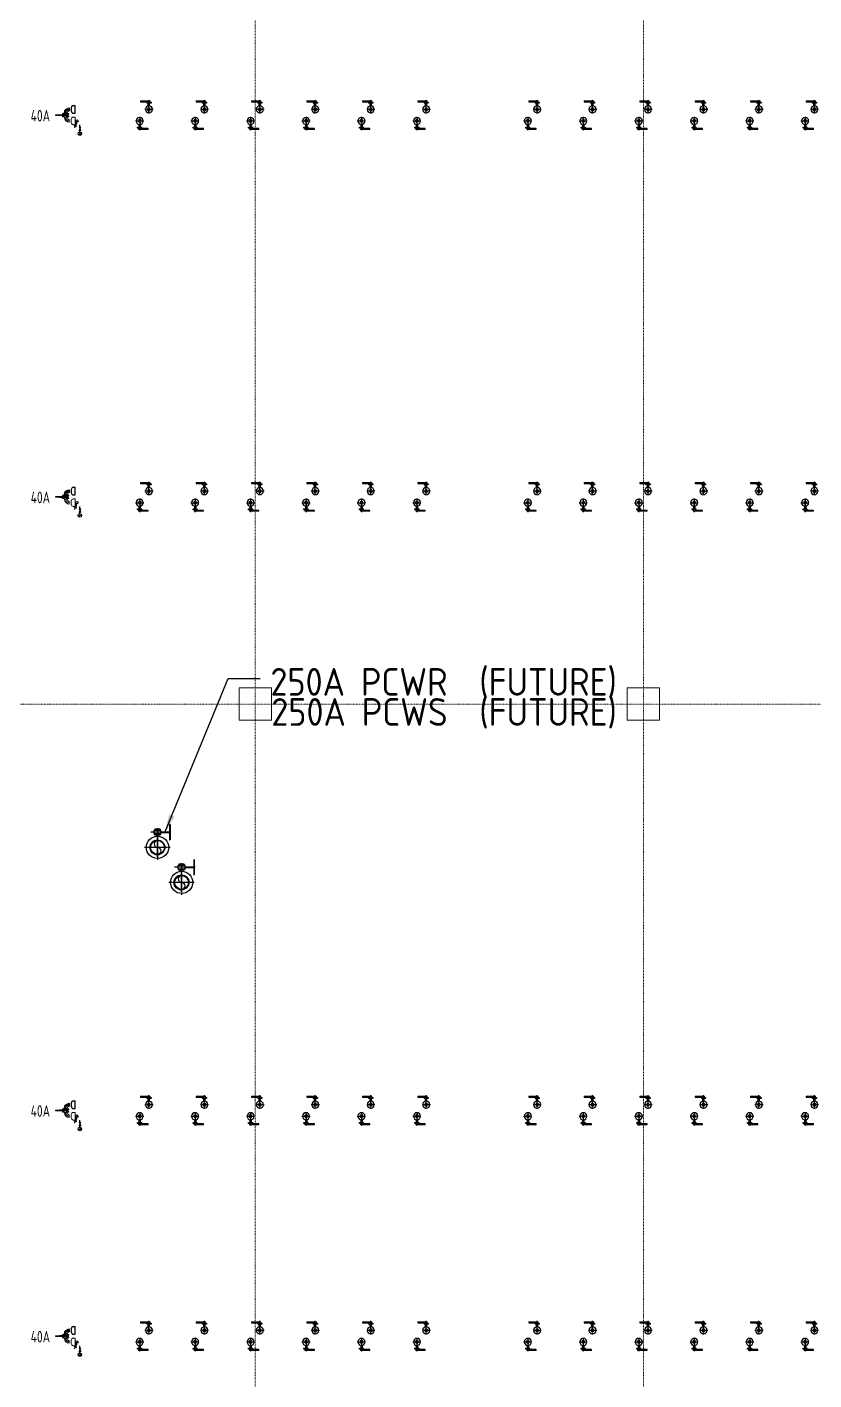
# Model space of a CAD drawing. Extents: x -181672 to 290600, y -29000 to 395522.
# Drawn here: x 21463 to 38491, y 30377 to 59650 of the extents above; entities that cross this region are included whole.
import ezdxf
from ezdxf.enums import TextEntityAlignment as Align

# ---------------------------------------------------------------- set-up
doc = ezdxf.new("R2010")
doc.units = 0
doc.header["$LTSCALE"] = 10
for name, pattern in [('H12PL2$0$JJP_三點線', [0.9, 0.3, -0.15, 0, -0.15, 0, -0.15, 0, -0.15]), ('XFM7P20PCW$0$CENTER', [2, 1.25, -0.25, 0.25, -0.25]), ('XFM7P20PCW-200K$0$CENTER', [2, 1.25, -0.25, 0.25, -0.25])]:
    doc.linetypes.add(name, pattern=pattern)
for name, color, linetype in [('H12PL2$0$S-COL', 252, 'Continuous'), ('H12PL2$0$S-GRID', 252, 'Continuous'), ('XFM7P20PCW$0$M-CWTR-CENT', 252, 'XFM7P20PCW$0$CENTER'), ('XFM7P20PCW$0$M-CWTR-VAVE', 252, 'Continuous'), ('XFM7P20PCW$0$P-PCWR-20.7-P', 252, 'Continuous'), ('XFM7P20PCW$0$PIPE-TEXT-ARROR', 252, 'Continuous'), ('XFM7P20PCW$0$U-PV-TXT', 252, 'Continuous'), ('XFM7P20PCW-200K$0$M-CWTR-CENT', 1, 'XFM7P20PCW-200K$0$CENTER'), ('XFM7P20PCW-200K$0$M-CWTR-VAVE', 3, 'Continuous'), ('XFM7P20PCW-200K$0$M-FM-LINE2', 2, 'Continuous'), ('XFM7P20PCW-200K$0$P-PCWR-20.7-P', 6, 'Continuous'), ('XFM7P20PCW-200K$0$U-PCW-TXT', 3, 'Continuous')]:
    doc.layers.add(name, color=color, linetype=linetype)
doc.layers.add('XFM7P20PCW$0$M-PIPE-PCWS', color=252, linetype='Continuous', lineweight=9)
doc.layers.add('XFM7P20PCW-200K$0$M-PIPE-PCWS', color=3, linetype='Continuous', lineweight=9)
doc.styles.add('XFM7P20PCW$0$aa-txt', font='isocp.shx', dxfattribs={"bigfont": 'chineset'})
doc.styles.add('XFM7P20PCW-200K$0$aa-txt', font='isocp.shx', dxfattribs={"bigfont": 'chineset'})
doc.dimstyles.new('XFM7P20PCW$0$adim-2000', dxfattribs={"dimscale": 2000, "dimtxt": 0.3, "dimasz": 0.25, "dimexe": 0.1, "dimexo": 0.5, "dimgap": 0.15, "dimtad": 0, "dimdec": 4, "dimzin": 0, "dimdsep": 46, "dimtxsty": 'XFM7P20PCW$0$aa-txt', "dimcen": 2.5, "dimclrd": 256, "dimclre": 256, "dimclrt": 256, "dimadec": 0, "dimazin": 0, "dimtfac": 1, "dimtdec": 4, "dimtmove": 0, "dimatfit": 3, "dimfxl": 0.1, "dimtolj": 1, "dimtzin": 0, "dimarcsym": 0})

# ---------------------------------------------------------------- blocks, each defined once
blk = doc.blocks.new('H12PL2')
at = {"layer": 'H12PL2$0$S-COL', "lineweight": 0, "flags": 128}
for points in [[(26050, 44650), (26750, 44650), (26750, 45350), (26050, 45350)], [(34450, 44650), (35150, 44650), (35150, 45350), (34450, 45350)]]:
    blk.add_lwpolyline(points, close=True, dxfattribs=at)
at = {"layer": 'H12PL2$0$S-GRID', "linetype": 'H12PL2$0$JJP_三點線', "lineweight": 0}
for p, q in [((26400, 128250), (26400, -28000)), ((34800, 128250), (34800, -28000)), ((-29000, 45000), (289600, 45000))]:
    blk.add_line(p, q, dxfattribs=at)
blk = doc.blocks.new('XFM7P20PCW$0$A$C1FD53D37')
at = {"layer": 'XFM7P20PCW$0$M-CWTR-CENT'}
for p, q in [((42284, -9038), (41839, -9038)), ((41993, -8949), (41993, -9633)), ((42265, -9367), (41714, -9367))]:
    blk.add_line(p, q, dxfattribs=at)
at = {"layer": 'XFM7P20PCW$0$M-CWTR-VAVE'}
for p, q in [((41917, -9077), (41917, -8999)), ((41920, -8996), (42064, -8996)), ((41935, -8974), (41935, -8993)), ((42047, -8971), (41938, -8971)), ((42050, -8974), (42050, -8993)), ((42067, -9077), (42067, -8999)), ((42067, -9033), (42239, -9033)), ((42067, -9043), (42239, -9043)), ((42239, -9031), (42239, -9046)), ((42239, -9031), (42255, -9031)), ((42239, -9046), (42255, -9046)), ((42255, -8875), (42255, -9201)), ((42263, -8875), (42263, -9201)), ((42067, -9077), (41917, -9077)), ((41920, -9080), (42064, -9080)), ((41935, -9097), (41935, -9083)), ((42047, -9100), (41938, -9100)), ((41978, -9126), (41978, -9103)), ((42007, -9126), (42007, -9103)), ((42050, -9097), (42050, -9083))]:
    blk.add_line(p, q, dxfattribs=at)
for radius in [241, 150]:
    blk.add_circle((41993, -9367), radius, dxfattribs=at)
for centre, radius, start, end in [((41920, -8999), 3.02, 90, 180), ((41932, -8993), 3.02, 270, 0), ((41938, -8974), 3.02, 90, 180), ((42047, -8974), 3.02, 0, 90), ((42053, -8993), 3.02, 180, 270), ((42064, -8999), 3.02, 0, 90), ((42259, -8878), 5, 36.8699, 143.1301), ((41920, -9077), 3.02, 180, 270), ((41993, -9292), 75, 90, 270), ((41932, -9083), 3.02, 0, 90), ((41938, -9097), 3.02, 180, 270), ((41975, -9103), 3, 0, 90), ((41993, -9442), 75, 270, 90), ((42010, -9103), 3, 90, 180), ((42047, -9097), 3.02, 270, 0), ((42053, -9083), 3.02, 90, 180), ((42064, -9077), 3.02, 270, 0), ((42259, -9198), 5, 216.8699, 323.1301)]:
    blk.add_arc(centre, radius, start, end, dxfattribs=at)
blk = doc.blocks.new('XFM7P20PCW-200K$0$Es-050')
for p, q in [((-7.6, 10.6), (-7.6, 4.6)), ((3, 0), (-3, 0))]:
    blk.add_line(p, q)
for radius in [10.6, 4.6]:
    blk.add_arc((-7.6, 0), radius, 0, 90)
at = {"color": 1, "linetype": 'XFM7P20PCW-200K$0$CENTER'}
blk.add_arc((-7.6, 0), 7.62, 0, 90, dxfattribs=at)
blk = doc.blocks.new('XFM7P20PCW-200K$0$Ca-150')
for p, q in [((8.4, 0), (-8.4, 0)), ((-8.4, -4.3), (-8.4, 0)), ((8.4, -4.3), (8.4, 0))]:
    blk.add_line(p, q)
for centre, radius, start, end in [((-5.1, -4.3), 3.28, 180, 241.9431), ((0, 5.3), 14.2, 241.9431, 298.0569), ((5.1, -4.3), 3.28, 298.0569, 0)]:
    blk.add_arc(centre, radius, start, end)
blk = doc.blocks.new('XFM7P20PCW-200K$0$MA20D1')
at = {"linetype": 'ByBlock'}
for p, q in [((-0.5, -0.25), (-0.5, 0.25)), ((-0.5, -0.25), (0.5, 0.25)), ((0.5, -0.25), (-0.5, 0.25)), ((0.5, 0.25), (0.5, -0.25))]:
    blk.add_line(p, q, dxfattribs=at)
blk = doc.blocks.new('XFM7P20PCW-200K$0$A$C02afc0ee')
at = {"color": 1, "linetype": 'ByBlock'}
for p, q in [((-59, 0), (223, 0)), ((-14, 14), (-24, 24)), ((0, -19), (0, 19)), ((0, -19), (0, 19)), ((0, 18), (0, -18)), ((14, -14), (24, -24))]:
    blk.add_line(p, q, dxfattribs=at)
at = {"linetype": 'ByBlock'}
for p, q in [((-52, 0), (-52, 0)), ((-52, 0), (-52, 0)), ((-50, 2), (-35, 2)), ((-38, 22), (-40, 20)), ((-40, 20), (-29, 20)), ((-40, 20), (-40, 2)), ((-38, 22), (-28, 22)), ((-29, -1), (-29, 1)), ((-29, 1), (-24, 1)), ((-26, 7), (-26, 6)), ((-21, 23), (-24, 19)), ((-24, 19), (-21, 14)), ((-24, 3), (-24, 4)), ((-24, 1), (-24, -1)), ((-21, 23), (-16, 23)), ((-21, 14), (-16, 14)), ((-20, 0), (-11, 6)), ((-20, 0), (-11, -6)), ((-14, 19), (-16, 23)), ((-16, 14), (-14, 19)), ((-12, 46), (-12, 41)), ((-7, 51), (-4, 51)), ((-7, 11), (12, 11)), ((-4, 51), (-4, 48)), ((-1, 44), (-4, 48)), ((-2, 4), (2, 4)), ((0, 12), (0, -13)), ((0, 7), (0, -7)), ((0, 7), (0, -7)), ((0, 7), (0, -7)), ((1, 44), (3, 47)), ((7, 43), (5, 47)), ((8, 43), (11, 45)), ((14, 41), (13, 45)), ((16, 41), (19, 43)), ((16, 10), (137, 10)), ((21, 38), (21, 42)), ((23, 38), (26, 39)), ((27, 34), (28, 38)), ((29, 33), (32, 34)), ((33, 29), (34, 32)), ((34, 28), (38, 28)), ((37, 23), (39, 26)), ((38, 21), (42, 21)), ((41, 16), (43, 19)), ((41, 14), (45, 13)), ((44, 10), (45, 11)), ((137, 10), (151, 9)), ((151, 9), (211, 9)), ((-50, -2), (-35, -2)), ((-40, -2), (-40, -20)), ((-40, -20), (-38, -21)), ((-40, -20), (-29, -20)), ((-38, -21), (-28, -21)), ((-29, -1), (-24, -1)), ((-29, -5), (-26, -4)), ((-27, -10), (-25, -9)), ((-25, -14), (-21, -12)), ((-22, -19), (-20, -17)), ((-19, -22), (-17, -20)), ((-15, -25), (-12, -21)), ((-10, -27), (-9, -25)), ((-7, -11), (12, -11)), ((-5, -29), (-5, -26)), ((-2, -4), (2, -4)), ((-1, -29), (-1, -24)), ((1, -24), (-1, -24)), ((1, -29), (-1, -29)), ((1, -29), (1, -24)), ((3, -28), (3, -25)), ((4, -28), (4, -25)), ((6, -24), (5, -24)), ((6, -25), (5, -25)), ((6, -29), (5, -29)), ((6, -30), (5, -30)), ((6, -28), (6, -25)), ((7, -28), (7, -25)), ((16, -14), (14, -19)), ((14, -19), (16, -23)), ((16, -10), (137, -10)), ((16, -14), (21, -14)), ((16, -23), (21, -23)), ((23, -19), (21, -14)), ((21, -23), (23, -19)), ((38, -20), (29, -20)), ((39, -18), (30, -18)), ((39, -18), (38, -20)), ((40, -12), (39, -18)), ((46, -12), (41, -12)), ((137, -10), (151, -9)), ((151, -9), (211, -9))]:
    blk.add_line(p, q, dxfattribs=at)
for points in [[(-13, 38), (-69, 38), (-69, 22)], [(-69, 22), (-28, 22)], [(-12, 42), (-37, 42), (-37, 38)], [(17, 42), (14, 42)], [(37, 38), (37, 42), (21, 42)], [(23, 38), (21, 38)], [(38, 22), (69, 22), (69, 38), (28, 38)], [(-69, -21), (-28, -21)], [(28, -21), (69, -21), (69, -38), (-69, -38), (-69, -21)], [(37, -38), (37, -42), (-37, -42), (-37, -38)]]:
    blk.add_lwpolyline(points)
for points in [[(-26, 7, 0.120011), (-27, 7, 0.104957), (-28, 6, 0.088923), (-28, 6, 0.080167), (-28, 5, 0.080167), (-28, 4, 0.088923), (-28, 4, 0.104957), (-27, 3, 0.120011), (-26, 3, 0.120011), (-26, 3, 0.104957), (-25, 4, 0.088923), (-25, 4, 0.088923)], [(-26, 6, 0.120011), (-27, 6, 0.104957), (-27, 6, 0.088923), (-27, 5, 0.080167), (-27, 5, 0.080167), (-27, 4, 0.088923), (-27, 4, 0.104957), (-27, 4, 0.120011), (-26, 4, 0.120011), (-26, 4, 0.104957), (-26, 4, 0.088923), (-26, 4)], [(-24, 3, 0.108254), (-23, 3, 0.102013), (-23, 3, 0.094273), (-22, 4, 0.089446), (-22, 5, 0.089446), (-22, 6, 0.094273), (-23, 6, 0.102013), (-23, 7, 0.108254), (-24, 7, 0.108254), (-25, 7, 0.207462), (-25, 6, -0.005899), (-26, 5)], [(-24, 4, 0.108254), (-24, 4, 0.102013), (-24, 4, 0.094273), (-23, 4, 0.089446), (-23, 5, 0.089446), (-23, 5, 0.094273), (-24, 6, 0.102013), (-24, 6, 0.108254), (-24, 6, 0.088886), (-24, 6, 0.178069), (-24, 6, -0.005748), (-25, 4, -0.005748)]]:
    blk.add_lwpolyline(points, format="xyb", dxfattribs=at)
for centre in [(-19, 19), (19, -19)]:
    blk.add_circle(centre, 3.39, dxfattribs=at)
for centre, radius, start, end in [((-50, 0), 2.14, 90, 180), ((-50, 0), 2.14, 180, 270), ((0, 0), 35.2, 121.1866, 328.8134), ((-27, 5), 1.25, 341.6663, 342.6546), ((-25, 4), 0.372, 333.604, 355.7622), ((-25, 41), 12.9, 301.1866, 0), ((-7, 46), 5.15, 90, 180), ((5, 0), 17.1, 143.7197, 216.2803), ((-7, 9), 2.57, 90, 143.7197), ((-2, 0), 3.8, 90, 270), ((0, 44), 1.13, 217.5, 322.5), ((2, 0), 3.8, 270, 90), ((4, 46), 1.13, 27.5, 142.5), ((8, 44), 1.13, 207.5, 312.5), ((12, 45), 1.13, 17.5, 132.5), ((16, 17), 6.98, 233.1301, 270), ((15, 42), 1.13, 197.5, 302.5), ((19, 42), 1.13, 7.5, 122.5), ((22, 39), 1.13, 187.5, 292.5), ((26, 38), 1.13, 357.5, 112.5), ((28, 34), 1.13, 177.5, 282.5), ((33, 33), 1.13, 347.5, 102.5), ((34, 29), 1.13, 167.5, 272.5), ((38, 22), 1.13, 157.5, 262.5), ((38, 27), 1.13, 337.5, 92.5), ((42, 15), 1.13, 147.5, 252.5), ((42, 20), 1.13, 327.5, 82.5), ((45, 12), 1.13, 317.5, 72.5), ((211, 0), 8.67, 270, 90), ((-7, -8), 2.57, 216.2803, 270), ((5, -25), 1.84, 90, 180), ((5, -28), 1.84, 180, 270), ((5, -25), 0.836, 90, 180), ((5, -28), 0.836, 180, 270), ((6, -25), 1.84, 0, 90), ((6, -25), 0.836, 0, 90), ((6, -28), 0.836, 270, 0), ((6, -28), 1.84, 270, 0), ((16, -17), 6.98, 90, 126.8699), ((41, -25), 12.9, 90, 148.8134), ((46, -7), 5.15, 270, 325.8229)]:
    blk.add_arc(centre, radius, start, end, dxfattribs=at)
at = {"color": 1, "linetype": 'ByBlock'}
for start, end in [(121.8333, 148.1667), (301.8333, 328.1667)]:
    blk.add_arc((0, 0), 26.3, start, end, dxfattribs=at)
blk = doc.blocks.new('XFM7P20PCW-200K$0$A$C42F67E43')
at = {"layer": 'XFM7P20PCW-200K$0$M-CWTR-CENT'}
for p, q in [((31566, -7526), (31566, -7229)), ((31475, -7436), (31654, -7436))]:
    blk.add_line(p, q, dxfattribs=at)
at = {"layer": 'XFM7P20PCW-200K$0$M-CWTR-VAVE'}
for p, q in [((31521, -7282), (31521, -7302)), ((31611, -7282), (31521, -7282)), ((31521, -7302), (31611, -7302)), ((31542, -7282), (31542, -7250)), ((31746, -7250), (31542, -7250)), ((31551, -7361), (31551, -7302)), ((31580, -7361), (31580, -7302)), ((31589, -7282), (31589, -7270)), ((31746, -7270), (31589, -7270)), ((31611, -7282), (31611, -7302)), ((31746, -7250), (31746, -7270))]:
    blk.add_line(p, q, dxfattribs=at)
for radius in [76.2, 30.1]:
    blk.add_circle((31566, -7436), radius, dxfattribs=at)
for centre, start, end in [((31566, -7421), 90, 270), ((31566, -7451), 270, 90)]:
    blk.add_arc(centre, 15.1, start, end, dxfattribs=at)
blk = doc.blocks.new('XFM7P20PCW-200K$0$A$Cd34814bf')
blk.add_circle((-34961, 0), 26.7)
at = {"layer": 'XFM7P20PCW-200K$0$M-FM-LINE2'}
for p, q in [((-34974, -48), (-34961, 0)), ((-35003, -148), (-34994, -115)), ((-34878, -260), (-34911, -293)), ((-34894, -134), (-34894, -84)), ((-34894, -238), (-34894, -204))]:
    blk.add_line(p, q, dxfattribs=at)
blk.add_circle((-34894, -277), 38.2, dxfattribs=at)
at = {"xscale": -1}
for p in [(-1834, 7686), (-634, 7686), (566, 7686), (1766, 7686), (2966, 7686), (4166, 7686), (6566, 7686), (7766, 7686), (8966, 7686), (10166, 7686), (11366, 7686), (12566, 7686)]:
    blk.add_blockref('XFM7P20PCW-200K$0$A$C42F67E43', p, dxfattribs=at)
at = {"xscale": -1, "rotation": 180}
for p in [(-65166, -7436), (-63966, -7436), (-62766, -7436), (-61566, -7436), (-60366, -7436), (-59166, -7436), (-56766, -7436), (-55566, -7436), (-54366, -7436), (-53166, -7436), (-51966, -7436), (-50766, -7436)]:
    blk.add_blockref('XFM7P20PCW-200K$0$A$C42F67E43', p, dxfattribs=at)
at = {"layer": 'XFM7P20PCW-200K$0$M-FM-LINE2'}
for p, xscale, yscale, zscale, rotation in [((-34984, -82), 70.45509076058501, 70.45509076058501, 70.45509076058501, 254.1548001287658), ((-34894, -169), 70.45509076058504, 70.45509076058504, 70.45509076058504, 270.000847733972)]:
    blk.add_blockref('XFM7P20PCW-200K$0$MA20D1', p, dxfattribs=dict(at, xscale=xscale, yscale=yscale, zscale=zscale, rotation=rotation))
at = {"layer": 'XFM7P20PCW-200K$0$M-PIPE-PCWS', "rotation": 180}
blk.add_blockref('XFM7P20PCW-200K$0$A$C02afc0ee', (-35199, 125), dxfattribs=at)
at = {"layer": 'XFM7P20PCW-200K$0$M-PIPE-PCWS', "yscale": 10, "zscale": 10}
for name, p, xscale, rotation in [('XFM7P20PCW-200K$0$Es-050', (-35199, 76), 10, 180), ('XFM7P20PCW-200K$0$Ca-150', (-34995, 0), -10, 270)]:
    blk.add_blockref(name, p, dxfattribs=dict(at, xscale=xscale, rotation=rotation))
at = {"layer": 'XFM7P20PCW-200K$0$P-PCWR-20.7-P', "xscale": 10, "yscale": 10, "zscale": 10, "rotation": 270}
blk.add_blockref('XFM7P20PCW-200K$0$Ca-150', (-34995, 250), dxfattribs=at)
at = {"layer": 'XFM7P20PCW-200K$0$P-PCWR-20.7-P', "xscale": -10, "yscale": 10, "zscale": 10}
blk.add_blockref('XFM7P20PCW-200K$0$Es-050', (-35199, 174), dxfattribs=at)
at = {"layer": 'XFM7P20PCW-200K$0$U-PCW-TXT', "style": 'XFM7P20PCW-200K$0$aa-txt', "width": 0.8}
blk.add_text('40A', height=250, dxfattribs=at).set_placement((-35958, -13))
blk = doc.blocks.new('XFM7P20PCW-200K')
for p in [(57500, 57619), (57500, 49359), (57500, 36083), (57500, 31200)]:
    blk.add_blockref('XFM7P20PCW-200K$0$A$Cd34814bf', p)
blk = doc.blocks.new('XFM7P20PCW')
at = {"color": 1, "linetype": 'XFM7P20PCW$0$CENTER'}
for p, q in [((24282.73219, 41696.8), (24282.73219, 42204.8)), ((24803.52579, 40938.8), (24803.52579, 41446.8)), ((24806.58219, 40938.8), (24806.58219, 41446.8))]:
    blk.add_line(p, q, dxfattribs=at)
at = {"layer": 'XFM7P20PCW$0$M-PIPE-PCWS'}
blk.add_circle((24806.58219, 41142), 161.925, dxfattribs=at)
at = {"layer": 'XFM7P20PCW$0$P-PCWR-20.7-P'}
for centre in [(24282.73219, 41900), (24803.52579, 41142)]:
    blk.add_circle(centre, 161.925, dxfattribs=at)
for p in [(-17706.76713, 51267.29027), (-17185.97353, 50509.29027)]:
    blk.add_blockref('XFM7P20PCW$0$A$C1FD53D37', p)
at = {"layer": 'XFM7P20PCW$0$U-PV-TXT', "style": 'XFM7P20PCW$0$aa-txt'}
for s, p in [('250A PCWR  (FUTURE)', (34224.62462, 45482.0536)), ('250A PCWS  (FUTURE)', (34224.62462, 44830.41668))]:
    blk.add_text(s, height=600, dxfattribs=at).set_placement(p, align=Align.MIDDLE_RIGHT)
at = {"layer": 'XFM7P20PCW$0$PIPE-TEXT-ARROR'}
blk.add_leader([(24446.48994, 42224), (25818.22766, 45555.06453), (26506.12607, 45555.06453)], dimstyle='XFM7P20PCW$0$adim-2000', override={"dimasz": 0.2}, dxfattribs=at)

msp = doc.modelspace()

# ---------------------------------------------------------------- block references
for name in ['XFM7P20PCW', 'XFM7P20PCW-200K', 'H12PL2']:
    msp.add_blockref(name, (0, 0))

doc.saveas('drawing.dxf')
